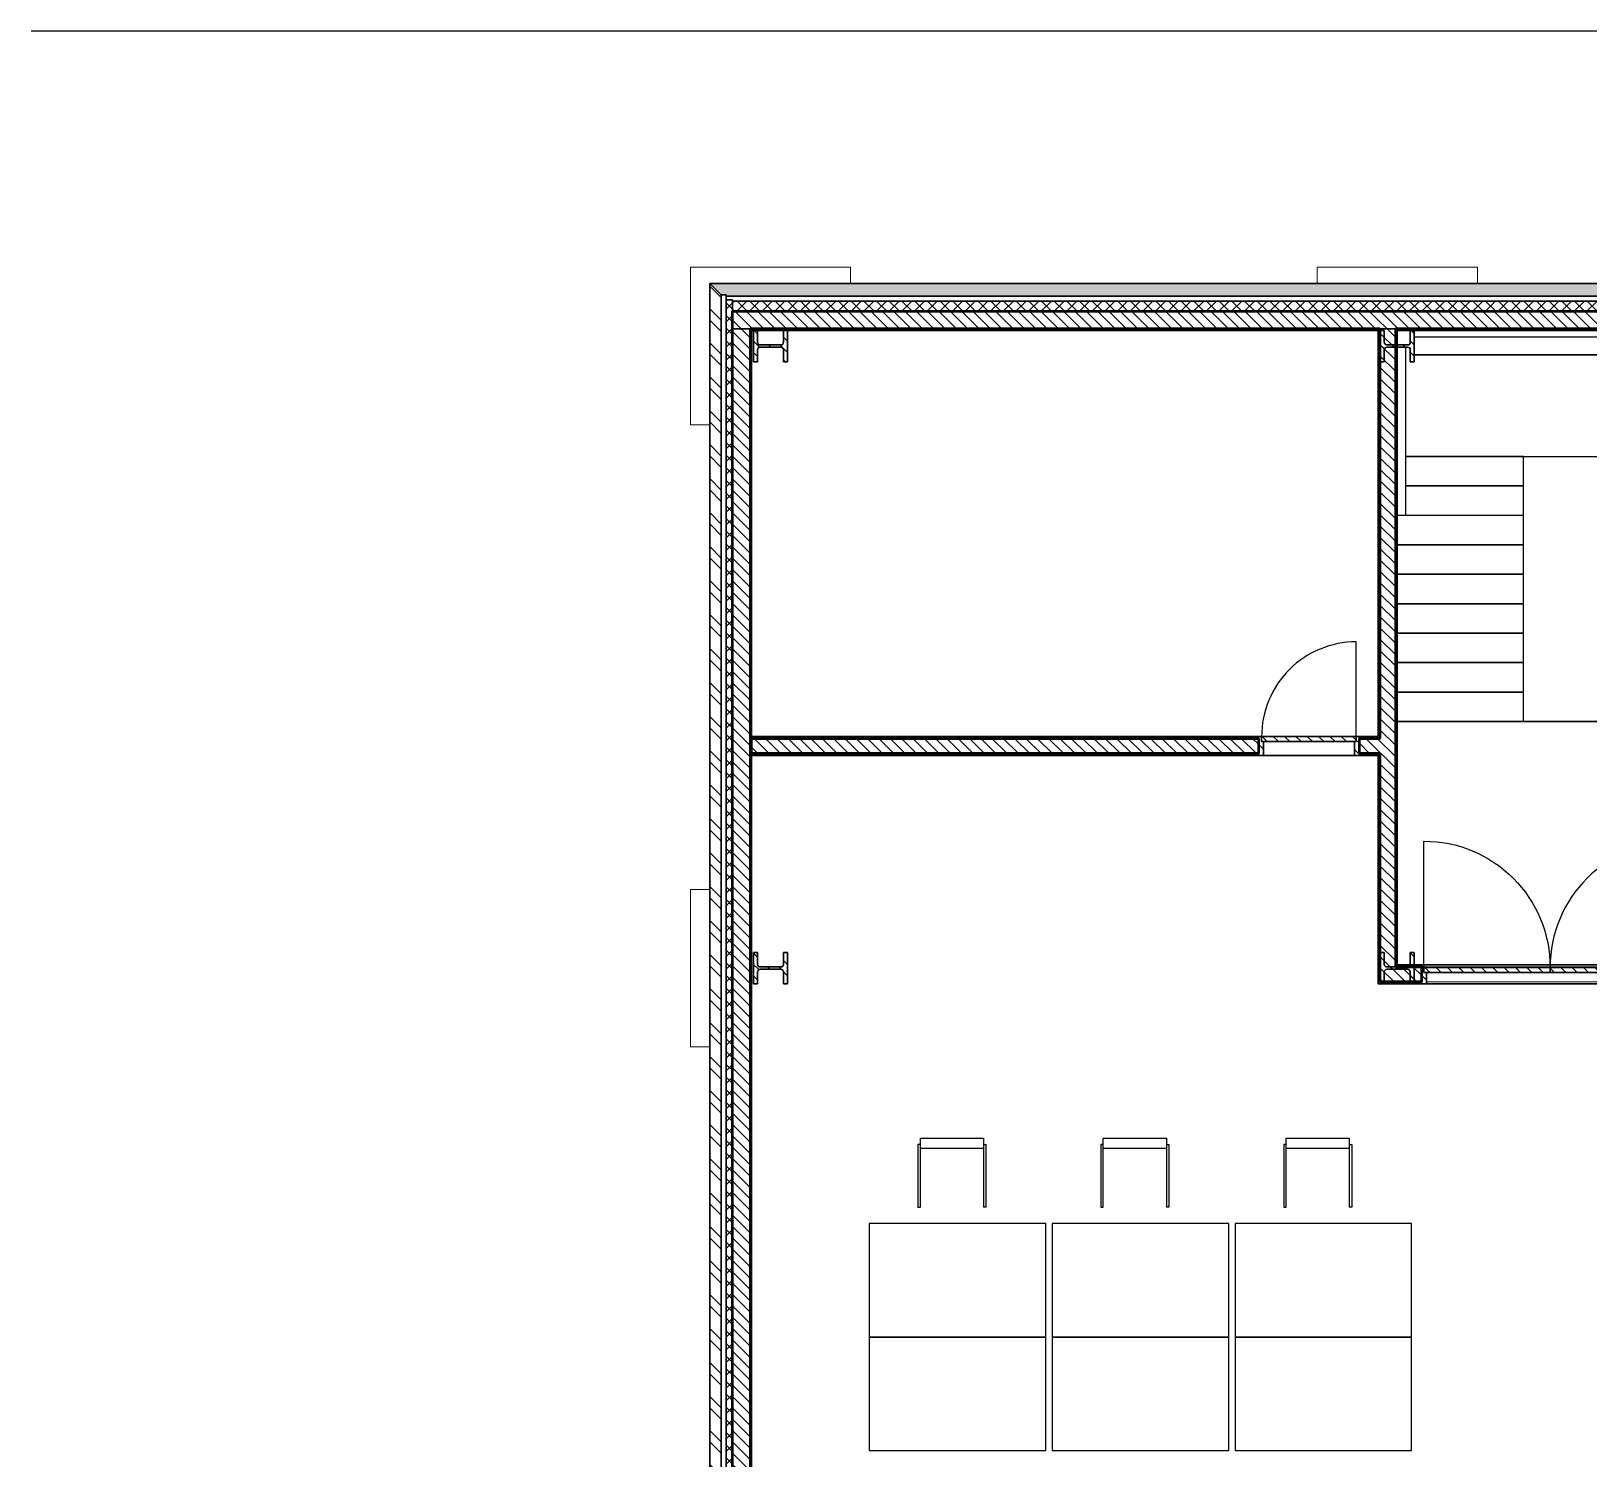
# Model space of a CAD drawing. Header units: millimetres. Extents: x -100 to 251604, y 0 to 25979.
# Drawn here: x 140201 to 152549, y 12995 to 24310 of the extents above; entities that cross this region are included whole.
import ezdxf

# ---------------------------------------------------------------- set-up
doc = ezdxf.new("R2010")
doc.units = ezdxf.units.MM
doc.layers.get('0').update_dxf_attribs({"true_color": 0xdfdfdf})
for name, color, linetype in [('Background_0', 7, 'Continuous'), ('Background_Back bricks', 7, 'Continuous'), ('Background_BRX_2D_Symbols', 7, 'Continuous'), ('Background_DOOR_FRAME', 253, 'Continuous'), ('Background_DOOR_PANEL', 255, 'Continuous'), ('Background_Front bricks', 7, 'Continuous'), ('Boundary_0', 7, 'Continuous'), ('Boundary_Air', 7, 'Continuous'), ('Boundary_Back bricks', 7, 'Continuous'), ('Boundary_BRX_2D+_Swing', 7, 'Continuous'), ('Boundary_BRX_2D_Symbols', 7, 'Continuous'), ('Boundary_Cavity Wall_ Back', 7, 'Continuous'), ('Boundary_Cavity Wall_ Front', 7, 'Continuous'), ('Boundary_DOOR_FRAME', 253, 'Continuous'), ('Boundary_DOOR_PANEL', 255, 'Continuous'), ('Boundary_Front bricks', 7, 'Continuous'), ('Boundary_Gypsum Board', 54, 'Continuous'), ('Boundary_Insulation_ Polyurethane Foam', 42, 'Continuous'), ('Boundary_Interior Wall Plaster_ 140', 7, 'Continuous'), ('Boundary_Plaster_ Cement', 165, 'Continuous'), ('Fill_0', 7, 'Continuous'), ('Fill_Back bricks', 7, 'Continuous'), ('Fill_DOOR_FRAME', 253, 'Continuous'), ('Fill_DOOR_PANEL', 255, 'Continuous'), ('Fill_Front bricks', 7, 'Continuous'), ('Fill_Gypsum Board', 251, 'Continuous'), ('Fill_Insulation_ Polyurethane Foam', 42, 'Continuous'), ('Fill_Plaster_ Cement', 253, 'Continuous'), ('Fill_Supporting Wall_ Brick', 11, 'Continuous'), ('Viewport border', 7, 'Continuous')]:
    doc.layers.add(name, color=color, linetype=linetype)
for name, color, linetype, lineweight in [('Background_Air', 7, 'Continuous', 9), ('Background_Concrete_ Reinforced', 7, 'Continuous', 9), ('Background_Floor_ Ceramic Tiles', 7, 'Continuous', 9), ('Background_Gypsum Board', 7, 'Continuous', 9), ('Background_Insulation_ Polyurethane Foam', 7, 'Continuous', 9), ('Background_Plaster_ Cement', 7, 'Continuous', 9), ('Background_Supporting Wall_ Brick', 7, 'Continuous', 9), ('BIM_SECTIONS', 151, 'Continuous', 25), ('Boundary_Supporting Wall_ Brick', 14, 'Continuous', 50)]:
    doc.layers.add(name, color=color, linetype=linetype, lineweight=lineweight)
doc.layers.add('BIM_ROOM_LINES', color=7, linetype='Continuous', plot=False)
pattern_1 = [(45, (-5377.5, -9300), (-44.90128, 44.90128), [])]
pattern_2 = [(45, (-5377.5, -9300), (-134.7038, 134.7038), []), (45, (-5332.6, -9300), (-134.7038, 134.7038), []), (45, (-5287.7, -9300), (-134.7038, 134.7038), []), (45, (-5242.8, -9300), (-134.7038, 134.7038), [])]

# ---------------------------------------------------------------- blocks, each defined once
blk = doc.blocks.new('*U11141')
at = {"extrusion": (0, 1, 0)}
blk.add_lwpolyline([(-20, -20), (-20, 980, 0.414214), (-1020, -20)], format="xyb", dxfattribs=at)
at = {"extrusion": (0, -1, 6.12323e-17)}
blk.add_lwpolyline([(2020, -20), (2020, 980, 0.414214), (1020, -20)], format="xyb", dxfattribs=at)
blk = doc.blocks.new('*U11172')
at = {"extrusion": (0, 1, 0)}
blk.add_lwpolyline([(-25, 0), (-25, 750, 0.414214), (-775, 0)], format="xyb", dxfattribs=at)
blk = doc.blocks.new('*U11208')
for points in [[(-273, 246), (-273, 266), (224, 266), (224, 246)], [(-273, -254), (-323, -254), (-323, 246), (-273, 246)], [(-273, 246), (-243, 246)], [(-243, 246), (224, 246)], [(-243, -254), (-243, 246)], [(-243, -254), (-273, -254)], [(-273, -254), (-273, -274), (224, -274), (224, -254)], [(224, -254), (-243, -254)]]:
    blk.add_lwpolyline(points)
blk = doc.blocks.new('*U11292')
for p, q in [((8042, 1850), (6642, 1850)), ((6642, 1850), (6642, 950)), ((8042, 950), (8042, 1850)), ((6642, 950), (8042, 950))]:
    blk.add_line(p, q)
blk = doc.blocks.new('*U11293')
for p, q in [((8042, 950), (6642, 950)), ((6642, 950), (6642, 50)), ((8042, 50), (8042, 950)), ((6642, 50), (8042, 50))]:
    blk.add_line(p, q)
blk = doc.blocks.new('*U11294')
for p, q in [((9492, 1850), (8092, 1850)), ((8092, 1850), (8092, 950)), ((9492, 950), (9492, 1850)), ((8092, 950), (9492, 950))]:
    blk.add_line(p, q)
blk = doc.blocks.new('*U11295')
for p, q in [((9492, 950), (8092, 950)), ((8092, 950), (8092, 50)), ((9492, 50), (9492, 950)), ((8092, 50), (9492, 50))]:
    blk.add_line(p, q)
blk = doc.blocks.new('*U11296')
for p, q in [((10942, 1850), (9542, 1850)), ((9542, 1850), (9542, 950)), ((10942, 950), (10942, 1850)), ((9542, 950), (10942, 950))]:
    blk.add_line(p, q)
blk = doc.blocks.new('*U11297')
for p, q in [((10942, 950), (9542, 950)), ((9542, 950), (9542, 50)), ((10942, 50), (10942, 950)), ((9542, 50), (10942, 50))]:
    blk.add_line(p, q)
blk = doc.blocks.new('Main_Floor 2__section__..%5CMainBuilding.dwg', base_point=(-3895, -13010))
at = {"layer": 'Fill_0', "extrusion": (0, 0, -1)}
h = blk.add_hatch(dxfattribs=at)
h.set_pattern_fill('ANSI31', color=256, scale=20, style=0)
h.set_pattern_definition(pattern_1)
edge = h.paths.add_edge_path()
edge.add_line((-5725, 8928), (-5725, 8680))
edge.add_line((-5725, 8680), (-5757, 8680))
edge.add_line((-5757, 8680), (-5757, 8774))
edge.add_spline(control_points=[(-5757, 8774), (-5757, 8795), (-5778, 8795)], knot_values=[-0.785398, -0.785398, -0.785398, 0.785398, 0.785398, 0.785398], weights=[1, 0.707107, 1], degree=2, periodic=0)
edge.add_line((-5778, 8795), (-5942, 8795))
edge.add_spline(control_points=[(-5942, 8795), (-5963, 8795), (-5963, 8774)], knot_values=[-0.785398, -0.785398, -0.785398, 0.785398, 0.785398, 0.785398], weights=[1, 0.707107, 1], degree=2, periodic=0)
edge.add_line((-5963, 8774), (-5963, 8680))
edge.add_line((-5963, 8680), (-5995, 8680))
edge.add_line((-5995, 8680), (-5995, 8928))
edge.add_line((-5995, 8928), (-5963, 8928))
edge.add_line((-5963, 8928), (-5963, 8834))
edge.add_spline(control_points=[(-5963, 8834), (-5963, 8813), (-5942, 8813)], knot_values=[-0.785398, -0.785398, -0.785398, 0.785398, 0.785398, 0.785398], weights=[1, 0.707107, 1], degree=2, periodic=0)
edge.add_line((-5942, 8813), (-5778, 8813))
edge.add_spline(control_points=[(-5778, 8813), (-5757, 8813), (-5757, 8834)], knot_values=[-0.785398, -0.785398, -0.785398, 0.785398, 0.785398, 0.785398], weights=[1, 0.707107, 1], degree=2, periodic=0)
edge.add_line((-5757, 8834), (-5757, 8928))
edge.add_line((-5757, 8928), (-5725, 8928))
h = blk.add_hatch(dxfattribs=at)
h.set_pattern_fill('ANSI31', color=256, scale=20, style=0)
h.set_pattern_definition(pattern_1)
edge = h.paths.add_edge_path()
edge.add_line((-10725, 8928), (-10693, 8928))
edge.add_line((-10693, 8928), (-10693, 8680))
edge.add_line((-10693, 8680), (-10725, 8680))
edge.add_line((-10725, 8680), (-10725, 8774))
edge.add_spline(control_points=[(-10725, 8774), (-10725, 8795), (-10746, 8795)], knot_values=[-0.785398, -0.785398, -0.785398, 0.785398, 0.785398, 0.785398], weights=[1, 0.707107, 1], degree=2, periodic=0)
edge.add_line((-10746, 8795), (-10910, 8795))
edge.add_spline(control_points=[(-10910, 8795), (-10931, 8795), (-10931, 8774)], knot_values=[-0.785398, -0.785398, -0.785398, 0.785398, 0.785398, 0.785398], weights=[1, 0.707107, 1], degree=2, periodic=0)
edge.add_line((-10931, 8774), (-10931, 8680))
edge.add_line((-10931, 8680), (-10963, 8680))
edge.add_line((-10963, 8680), (-10963, 8928))
edge.add_line((-10963, 8928), (-10931, 8928))
edge.add_line((-10931, 8928), (-10931, 8834))
edge.add_spline(control_points=[(-10931, 8834), (-10931, 8813), (-10910, 8813)], knot_values=[-0.785398, -0.785398, -0.785398, 0.785398, 0.785398, 0.785398], weights=[1, 0.707107, 1], degree=2, periodic=0)
edge.add_line((-10910, 8813), (-10746, 8813))
edge.add_spline(control_points=[(-10746, 8813), (-10725, 8813), (-10725, 8834)], knot_values=[-0.785398, -0.785398, -0.785398, 0.785398, 0.785398, 0.785398], weights=[1, 0.707107, 1], degree=2, periodic=0)
edge.add_line((-10725, 8834), (-10725, 8928))
h = blk.add_hatch(dxfattribs=at)
h.set_pattern_fill('ANSI31', color=256, scale=20, style=0)
h.set_pattern_definition(pattern_1)
edge = h.paths.add_edge_path()
edge.add_line((-5995, 3750), (-5995, 3998))
edge.add_line((-5995, 3998), (-5963, 3998))
edge.add_line((-5963, 3998), (-5963, 3904))
edge.add_spline(control_points=[(-5963, 3904), (-5963, 3883), (-5942, 3883)], knot_values=[-0.785398, -0.785398, -0.785398, 0.785398, 0.785398, 0.785398], weights=[1, 0.707107, 1], degree=2, periodic=0)
edge.add_line((-5942, 3883), (-5778, 3883))
edge.add_spline(control_points=[(-5778, 3883), (-5757, 3883), (-5757, 3904)], knot_values=[-0.785398, -0.785398, -0.785398, 0.785398, 0.785398, 0.785398], weights=[1, 0.707107, 1], degree=2, periodic=0)
edge.add_line((-5757, 3904), (-5757, 3998))
edge.add_line((-5757, 3998), (-5725, 3998))
edge.add_line((-5725, 3998), (-5725, 3750))
edge.add_line((-5725, 3750), (-5757, 3750))
edge.add_line((-5757, 3750), (-5757, 3844))
edge.add_spline(control_points=[(-5757, 3844), (-5757, 3865), (-5778, 3865)], knot_values=[-0.785398, -0.785398, -0.785398, 0.785398, 0.785398, 0.785398], weights=[1, 0.707107, 1], degree=2, periodic=0)
edge.add_line((-5778, 3865), (-5942, 3865))
edge.add_spline(control_points=[(-5942, 3865), (-5963, 3865), (-5963, 3844)], knot_values=[-0.785398, -0.785398, -0.785398, 0.785398, 0.785398, 0.785398], weights=[1, 0.707107, 1], degree=2, periodic=0)
edge.add_line((-5963, 3844), (-5963, 3750))
edge.add_line((-5963, 3750), (-5995, 3750))
h = blk.add_hatch(dxfattribs=at)
h.set_pattern_fill('ANSI31', color=256, scale=20, style=0)
h.set_pattern_definition(pattern_1)
edge = h.paths.add_edge_path()
edge.add_line((-10931, 3750), (-10963, 3750))
edge.add_line((-10963, 3750), (-10963, 3998))
edge.add_line((-10963, 3998), (-10931, 3998))
edge.add_line((-10931, 3998), (-10931, 3904))
edge.add_spline(control_points=[(-10931, 3904), (-10931, 3883), (-10910, 3883)], knot_values=[-0.785398, -0.785398, -0.785398, 0.785398, 0.785398, 0.785398], weights=[1, 0.707107, 1], degree=2, periodic=0)
edge.add_line((-10910, 3883), (-10746, 3883))
edge.add_spline(control_points=[(-10746, 3883), (-10725, 3883), (-10725, 3904)], knot_values=[-0.785398, -0.785398, -0.785398, 0.785398, 0.785398, 0.785398], weights=[1, 0.707107, 1], degree=2, periodic=0)
edge.add_line((-10725, 3904), (-10725, 3998))
edge.add_line((-10725, 3998), (-10693, 3998))
edge.add_line((-10693, 3998), (-10693, 3750))
edge.add_line((-10693, 3750), (-10725, 3750))
edge.add_line((-10725, 3750), (-10725, 3844))
edge.add_spline(control_points=[(-10725, 3844), (-10725, 3865), (-10746, 3865)], knot_values=[-0.785398, -0.785398, -0.785398, 0.785398, 0.785398, 0.785398], weights=[1, 0.707107, 1], degree=2, periodic=0)
edge.add_line((-10746, 3865), (-10910, 3865))
edge.add_spline(control_points=[(-10910, 3865), (-10931, 3865), (-10931, 3844)], knot_values=[-0.785398, -0.785398, -0.785398, 0.785398, 0.785398, 0.785398], weights=[1, 0.707107, 1], degree=2, periodic=0)
edge.add_line((-10931, 3844), (-10931, 3750))
at = {"layer": 'Fill_Back bricks', "extrusion": (-2.22987e-32, -1.97028e-29, -1)}
h = blk.add_hatch(dxfattribs=at)
h.set_pattern_fill('ANSI36', color=256, scale=20, style=0)
h.set_pattern_definition([(45, (-5377.5, -9300), (33.67596, 123.47852), [158.75, -31.75, 0, -31.75])])
h.paths.add_polyline_path([(-5378, 9300), (-5468, 9210), (-5508, 9210), (-5508, 9200), (-41138, 9200), (-41138, 9210), (-41228, 9300)])
at = {"layer": 'Fill_DOOR_FRAME', "extrusion": (-6.68233e-29, -6.33109e-30, -1)}
h = blk.add_hatch(dxfattribs=at)
h.set_pattern_fill('ANSI31', color=256, scale=20, style=0)
h.set_pattern_definition(pattern_1)
h.paths.add_polyline_path([(-9753, 5710), (-9728, 5710), (-9728, 5560), (-9768, 5560), (-9768, 5670), (-9753, 5670)])
at = {"layer": 'Fill_DOOR_FRAME', "extrusion": (1.17488e-28, 1.50645e-29, -1)}
h = blk.add_hatch(dxfattribs=at)
h.set_pattern_fill('ANSI31', color=256, scale=20, style=0)
h.set_pattern_definition(pattern_1)
h.paths.add_polyline_path([(-10503, 5670), (-10488, 5670), (-10488, 5560), (-10528, 5560), (-10528, 5710), (-10503, 5710)])
at = {"layer": 'Fill_DOOR_FRAME', "extrusion": (-3.93485e-27, -3.08584e-28, -1)}
h = blk.add_hatch(dxfattribs=at)
h.set_pattern_fill('ANSI31', color=256, scale=20, style=0)
h.set_pattern_definition(pattern_1)
h.paths.add_polyline_path([(-11040, 3900), (-11020, 3900), (-11020, 3750), (-11060, 3750), (-11060, 3840), (-11040, 3840)])
at = {"layer": 'Fill_DOOR_PANEL', "extrusion": (1.96541e-44, 6.02831e-29, -1)}
h = blk.add_hatch(dxfattribs=at)
h.set_pattern_fill('ANSI31', color=256, scale=20, style=0)
h.set_pattern_definition(pattern_1)
h.paths.add_polyline_path([(-9753, 5670), (-10503, 5670), (-10503, 5710), (-9753, 5710)])
at = {"layer": 'Fill_DOOR_PANEL', "extrusion": (0, 0, -1)}
h = blk.add_hatch(dxfattribs=at)
h.set_pattern_fill('ANSI31', color=256, scale=20, style=0)
h.set_pattern_definition(pattern_1)
h.paths.add_polyline_path([(-12040, 3880), (-11040, 3880), (-11040, 3840), (-12040, 3840)])
at = {"layer": 'Fill_DOOR_PANEL', "extrusion": (-1.63584e-30, 5.55145e-46, -1)}
h = blk.add_hatch(dxfattribs=at)
h.set_pattern_fill('ANSI31', color=256, scale=20, style=0)
h.set_pattern_definition(pattern_1)
h.paths.add_polyline_path([(-13040, 3880), (-12040, 3880), (-12040, 3840), (-13040, 3840)])
at = {"layer": 'Fill_Front bricks', "extrusion": (5.25117e-31, 1.16637e-30, -1)}
h = blk.add_hatch(dxfattribs=at)
h.set_pattern_fill('ANSI32', color=256, scale=20, style=0)
h.set_pattern_definition([(45, (-5377.5, -9300), (-134.7038, 134.7038), []), (45, (-5287.7, -9300), (-134.7038, 134.7038), [])])
h.paths.add_polyline_path([(-11118, -9300), (-11118, -9210), (-5468, -9210), (-5468, 9210), (-5378, 9300), (-5378, -9300)])
at = {"layer": 'Fill_Gypsum Board', "extrusion": (1.44679e-27, -3.24604e-34, -1)}
h = blk.add_hatch(dxfattribs=at)
h.set_pattern_fill('ANSI34', color=256, scale=10, style=0)
h.set_pattern_definition(pattern_2)
h.paths.add_polyline_path([(-5710, 8940), (-5698, 8940), (-5698, -8980), (-5710, -8968)])
at = {"layer": 'Fill_Gypsum Board', "extrusion": (-3.97772e-32, -7.4994e-47, -1)}
h = blk.add_hatch(dxfattribs=at)
h.set_pattern_fill('ANSI34', color=256, scale=10, style=0)
h.set_pattern_definition(pattern_2)
h.paths.add_polyline_path([(-5710, 8940), (-5710, 8928), (-10693, 8928), (-10693, 8940)])
at = {"layer": 'Fill_Gypsum Board', "extrusion": (0, 0, -1)}
h = blk.add_hatch(dxfattribs=at)
h.set_pattern_fill('ANSI34', color=256, scale=10, style=0)
h.set_pattern_definition(pattern_2)
h.paths.add_polyline_path([(-13943, 8928), (-13943, 8940), (-10813, 8940), (-10813, 8928)])
at = {"layer": 'Fill_Insulation_ Polyurethane Foam', "extrusion": (4.51922e-31, -1.79733e-29, -1)}
h = blk.add_hatch(dxfattribs=at)
h.set_pattern_fill('INSULATION', color=256, scale=20, style=0)
h.set_pattern_definition([(45, (-5377.5, -9300), (-50.28943, 50.28943), []), (135, (-5377.5, -9300), (-50.28943, -50.28943), [])])
h.paths.add_polyline_path([(-11118, -9170), (-11118, -9120), (-5558, -9120), (-5558, 9080), (-41048, 9080), (-41048, -120), (-40828, -120), (-40828, -170), (-41098, -170), (-41098, 9160), (-5558, 9160), (-5558, 9170), (-5508, 9170), (-5508, -9170)])
at = {"layer": 'Fill_Plaster_ Cement', "extrusion": (-2.35164e-46, 3.24823e-32, -1)}
h = blk.add_hatch(dxfattribs=at)
h.set_pattern_fill('ANSI34', color=256, scale=10, style=0)
h.set_pattern_definition(pattern_2)
h.paths.add_polyline_path([(-10693, 5695), (-10693, 8928), (-10678, 8928), (-10678, 5710), (-10528, 5710), (-10528, 5695)])
at = {"layer": 'Fill_Plaster_ Cement', "extrusion": (0, 0, -1)}
h = blk.add_hatch(dxfattribs=at)
h.set_pattern_fill('ANSI34', color=256, scale=10, style=0)
h.set_pattern_definition(pattern_2)
h.paths.add_polyline_path([(-10828, 8928), (-10813, 8928), (-10813, 3885), (-11020, 3885), (-11020, 3900), (-10828, 3900)])
h = blk.add_hatch(dxfattribs=at)
h.set_pattern_fill('ANSI34', color=256, scale=10, style=0)
h.set_pattern_definition(pattern_2)
h.paths.add_polyline_path([(-5710, 5710), (-5710, 5695), (-9728, 5695), (-9728, 5710)])
h = blk.add_hatch(dxfattribs=at)
h.set_pattern_fill('ANSI34', color=256, scale=10, style=0)
h.set_pattern_definition(pattern_2)
h.paths.add_polyline_path([(-9728, 5560), (-9728, 5575), (-5710, 5575), (-5710, 5560)])
at = {"layer": 'Fill_Plaster_ Cement', "extrusion": (1.02805e-28, 1.55337e-31, -1)}
h = blk.add_hatch(dxfattribs=at)
h.set_pattern_fill('ANSI34', color=256, scale=10, style=0)
h.set_pattern_definition(pattern_2)
h.paths.add_polyline_path([(-10528, 5575), (-10528, 5560), (-10678, 5560), (-10678, 3750), (-11020, 3750), (-11020, 3765), (-10693, 3765), (-10693, 5575)])
at = {"layer": 'Fill_Supporting Wall_ Brick', "extrusion": (0, 0, -1)}
h = blk.add_hatch(dxfattribs=at)
h.set_pattern_fill('ANSI31', color=256, scale=20, style=0)
h.set_pattern_definition(pattern_1)
h.paths.add_polyline_path([(-19787, 5365), (-19787, 5485), (-17813, 5485), (-17813, 8940), (-20752, 8940), (-20752, 5485), (-20587, 5485), (-20587, 5365), (-20752, 5365), (-20752, 3885), (-13060, 3885), (-13060, 3765), (-20872, 3765), (-20872, 8940), (-25661, 8940), (-25661, 6328), (-25781, 6328), (-25781, 8940), (-40908, 8940), (-40908, 20), (-40828, 20), (-40828, -120), (-41048, -120), (-41048, 9080), (-5558, 9080), (-5558, -9120), (-11118, -9120), (-11118, -8980), (-5698, -8980), (-5698, 8940), (-10693, 8940), (-10693, 5695), (-10528, 5695), (-10528, 5575), (-10693, 5575), (-10693, 3765), (-11020, 3765), (-11020, 3885), (-10813, 3885), (-10813, 8940), (-13943, 8940), (-13943, 5365), (-16728, 5365), (-16728, 5485), (-14063, 5485), (-14063, 8940), (-17693, 8940), (-17693, 5485), (-17528, 5485), (-17528, 5365)])
h = blk.add_hatch(dxfattribs=at)
h.set_pattern_fill('ANSI31', color=256, scale=20, style=0)
h.set_pattern_definition(pattern_1)
h.paths.add_polyline_path([(-9728, 5575), (-9728, 5695), (-5710, 5695), (-5710, 5575)])
at = {"layer": 'Background_0'}
for p, q in [((5725, 8928), (5725, 8680)), ((5757, 8928), (5725, 8928)), ((5757, 8834), (5757, 8928)), ((5963, 8928), (5963, 8834)), ((5995, 8928), (5963, 8928)), ((5995, 8680), (5995, 8928)), ((10693, 8928), (10693, 8680)), ((10725, 8928), (10693, 8928)), ((10725, 8834), (10725, 8928)), ((10931, 8928), (10828, 8928)), ((10931, 8928), (10931, 8834)), ((10963, 8928), (10931, 8928)), ((10931, 8928), (10931, 8834)), ((13928, 8928), (10963, 8928)), ((10963, 8680), (10963, 8928)), ((5757, 8680), (5757, 8774)), ((5942, 8813), (5778, 8813)), ((5778, 8795), (5942, 8795)), ((5963, 8774), (5963, 8680)), ((10725, 8680), (10725, 8774)), ((10910, 8813), (10746, 8813)), ((10746, 8795), (10910, 8795)), ((10828, 8795), (10910, 8795)), ((10828, 8795), (10897, 8795)), ((10897, 7461), (10897, 8795)), ((10931, 8774), (10931, 8680)), ((10931, 8774), (10931, 8680)), ((13928, 8874), (10963, 8874)), ((5725, 8680), (5757, 8680)), ((5963, 8680), (5995, 8680)), ((10693, 8680), (10725, 8680)), ((10931, 8680), (10963, 8680)), ((10931, 8680), (10963, 8680)), ((10963, 8735), (13928, 8735)), ((13928, 8735), (10963, 8735)), ((10897, 7928), (12928, 7928)), ((11828, 7928), (10897, 7928)), ((11828, 7695), (11828, 7928)), ((11828, 7928), (12928, 7928)), ((11828, 7695), (10897, 7695)), ((10897, 7695), (11828, 7695)), ((11828, 7461), (11828, 7695)), ((11828, 7461), (10828, 7461)), ((11828, 7228), (11828, 7461)), ((10828, 7228), (11828, 7228)), ((11828, 7228), (10828, 7228)), ((11828, 6995), (11828, 7228)), ((11828, 6995), (10828, 6995)), ((10828, 6995), (11828, 6995)), ((11828, 6761), (11828, 6995)), ((10828, 6761), (11828, 6761)), ((11828, 6761), (10828, 6761)), ((11828, 6528), (11828, 6761)), ((10828, 6528), (11828, 6528)), ((11828, 6528), (10828, 6528)), ((11828, 6295), (11828, 6528)), ((11828, 6295), (10828, 6295)), ((10828, 6295), (11828, 6295)), ((11828, 6061), (11828, 6295)), ((11828, 6061), (10828, 6061)), ((10828, 6061), (11828, 6061)), ((11828, 5828), (11828, 6061)), ((10828, 5828), (11828, 5828)), ((5757, 3998), (5725, 3998)), ((5725, 3998), (5725, 3750)), ((5757, 3904), (5757, 3998)), ((5995, 3998), (5963, 3998)), ((5963, 3998), (5963, 3904)), ((5995, 3750), (5995, 3998)), ((10693, 3998), (10693, 3750)), ((10725, 3998), (10693, 3998)), ((10725, 3904), (10725, 3998)), ((10963, 3998), (10931, 3998)), ((10931, 3998), (10931, 3904)), ((10963, 3750), (10963, 3998)), ((5757, 3750), (5757, 3844)), ((5942, 3883), (5778, 3883)), ((5778, 3865), (5942, 3865)), ((5963, 3844), (5963, 3750)), ((10725, 3750), (10725, 3844)), ((10910, 3883), (10746, 3883)), ((10746, 3865), (10910, 3865)), ((10931, 3844), (10931, 3750)), ((5725, 3750), (5757, 3750)), ((5963, 3750), (5995, 3750)), ((10693, 3750), (10725, 3750)), ((10931, 3750), (10963, 3750))]:
    blk.add_line(p, q, dxfattribs=at)
at = {"layer": 'Background_0', "extrusion": (0, 0, -1)}
for centre, start, end in [((-5778, 8834), 270, 0), ((-5778, 8774), 0, 90), ((-5942, 8834), 180, 270), ((-5942, 8774), 90, 180), ((-10746, 8834), 270, 0), ((-10746, 8774), 0, 90), ((-10910, 8834), 225, 270), ((-10910, 8774), 90, 180), ((-10910, 8774), 90, 180), ((-10910, 8834), 180, 224.996), ((-10910, 8834), 180, 225.4742), ((-5778, 3904), 270, 0), ((-5778, 3844), 0, 90), ((-5942, 3904), 180, 270), ((-5942, 3844), 90, 180), ((-10746, 3904), 270, 0), ((-10746, 3844), 0, 90), ((-10910, 3904), 180, 270), ((-10910, 3844), 90, 180)]:
    blk.add_arc(centre, 21, start, end, dxfattribs=at)
at = {"layer": 'Background_Air'}
for p, q in [((5508, 9210), (5468, 9210)), ((5468, 9210), (5468, -9210)), ((5508, 9170), (5508, 9210)), ((5508, 9200), (5508, 9170)), ((41138, 9200), (5508, 9200)), ((5508, 9170), (5558, 9170)), ((5508, -9170), (5508, 9170)), ((5558, 9170), (5558, 9160)), ((5558, 9160), (41098, 9160))]:
    blk.add_line(p, q, dxfattribs=at)
at = {"layer": 'Background_Back bricks'}
for p, q in [((5378, 9300), (5378, 9300)), ((5378, 9300), (5468, 9210)), ((5378, 9300), (5378, 9300)), ((41228, 9300), (5378, 9300)), ((5468, 9210), (5508, 9210)), ((5508, 9210), (5508, 9200)), ((5508, 9200), (41138, 9200))]:
    blk.add_line(p, q, dxfattribs=at)
at = {"layer": 'Background_Concrete_ Reinforced'}
for p, q in [((6495, 9428), (5225, 9428)), ((5225, 9428), (5225, 8180)), ((6495, 9300), (6495, 9428)), ((10193, 9428), (10193, 9300)), ((11463, 9428), (10193, 9428)), ((11463, 9300), (11463, 9428)), ((5225, 8180), (5378, 8180)), ((5378, 4498), (5225, 4498)), ((5225, 4498), (5225, 3250)), ((5225, 3250), (5378, 3250))]:
    blk.add_line(p, q, dxfattribs=at)
at = {"layer": 'Background_DOOR_FRAME'}
for p, q in [((9753, 5710), (9728, 5710)), ((9728, 5710), (9728, 5560)), ((9753, 5670), (9753, 5710)), ((10528, 5710), (10503, 5710)), ((10503, 5710), (10503, 5670)), ((10528, 5560), (10528, 5710)), ((9728, 5560), (9768, 5560)), ((9768, 5670), (9753, 5670)), ((9768, 5560), (9768, 5670)), ((10503, 5670), (10488, 5670)), ((10488, 5670), (10488, 5560)), ((10488, 5560), (10528, 5560)), ((11040, 3900), (11020, 3900)), ((11020, 3900), (11020, 3750)), ((11040, 3840), (11040, 3900)), ((11060, 3840), (11040, 3840)), ((11060, 3750), (11060, 3840)), ((11020, 3750), (11060, 3750))]:
    blk.add_line(p, q, dxfattribs=at)
at = {"layer": 'Background_DOOR_PANEL'}
for p, q in [((10503, 5710), (9753, 5710)), ((9753, 5710), (9753, 5670)), ((10503, 5670), (10503, 5710)), ((9753, 5670), (10503, 5670)), ((12040, 3880), (11040, 3880)), ((11040, 3880), (11040, 3840)), ((11040, 3840), (12040, 3840)), ((13040, 3880), (12040, 3880)), ((12040, 3880), (12040, 3840)), ((12040, 3840), (12040, 3880)), ((12040, 3840), (13040, 3840))]:
    blk.add_line(p, q, dxfattribs=at)
at = {"layer": 'Background_Floor_ Ceramic Tiles'}
blk.add_line((13928, 5828), (10828, 5828), dxfattribs=at)
at = {"layer": 'Background_Front bricks'}
for p, q in [((5378, 9300), (5378, 9300)), ((5378, 9300), (5378, -9300)), ((5468, 9210), (5378, 9300)), ((5378, 9300), (5378, -9300)), ((5378, -9300), (5378, 9300)), ((5468, -9210), (5468, 9210))]:
    blk.add_line(p, q, dxfattribs=at)
at = {"layer": 'Background_Gypsum Board'}
for p, q in [((5698, 8940), (5698, -8980)), ((5710, 8940), (5698, 8940)), ((5710, 8940), (5710, 8928)), ((10693, 8940), (5710, 8940)), ((5710, -8968), (5710, 8940)), ((5710, 8928), (10693, 8928)), ((10693, 8928), (10693, 8940)), ((10813, 8940), (10813, 8928)), ((13943, 8940), (10813, 8940)), ((10813, 8928), (13943, 8928)), ((10931, 8928), (10828, 8928)), ((13928, 8928), (10963, 8928))]:
    blk.add_line(p, q, dxfattribs=at)
at = {"layer": 'Background_Insulation_ Polyurethane Foam'}
for p, q in [((5508, 9170), (5508, -9170)), ((5558, 9170), (5508, 9170)), ((5558, 9160), (5558, 9170)), ((41098, 9160), (5558, 9160)), ((5558, 8940), (5558, 9080)), ((5558, 9080), (40908, 9080)), ((5558, -9120), (5558, 8940))]:
    blk.add_line(p, q, dxfattribs=at)
at = {"layer": 'Background_Plaster_ Cement'}
for p, q in [((10693, 8928), (10678, 8928)), ((10678, 8928), (10678, 5710)), ((10693, 5695), (10693, 8928)), ((10828, 8928), (10813, 8928)), ((10813, 8928), (10813, 3885)), ((10828, 3900), (10828, 8928)), ((5710, 5710), (5710, 5695)), ((9728, 5710), (5710, 5710)), ((5710, 5695), (9728, 5695)), ((9728, 5695), (9728, 5710)), ((10678, 5710), (10528, 5710)), ((10528, 5710), (10528, 5695)), ((10528, 5695), (10678, 5695)), ((10678, 5695), (10693, 5695)), ((9728, 5575), (5710, 5575)), ((5710, 5575), (5710, 5560)), ((5710, 5560), (9728, 5560)), ((9728, 5560), (9728, 5575)), ((10678, 5575), (10528, 5575)), ((10528, 5575), (10528, 5560)), ((10528, 5560), (10678, 5560)), ((10693, 5575), (10678, 5575)), ((10678, 5560), (10678, 3750)), ((10693, 3765), (10693, 5575)), ((10813, 3885), (11020, 3885)), ((11020, 3900), (10828, 3900)), ((11020, 3885), (11020, 3900)), ((10678, 3750), (11020, 3750)), ((11020, 3765), (10693, 3765)), ((11020, 3750), (11020, 3765))]:
    blk.add_line(p, q, dxfattribs=at)
at = {"layer": 'Background_Supporting Wall_ Brick'}
for p, q in [((40908, 9080), (5558, 9080)), ((5558, 9080), (5558, 8940)), ((5558, 8940), (5558, -9120)), ((5698, -8980), (5698, 8940)), ((5698, 8940), (5710, 8940)), ((5710, 8940), (10693, 8940)), ((10693, 8940), (10693, 8928)), ((10693, 8928), (10693, 5695)), ((10813, 8940), (13943, 8940)), ((10813, 8928), (10813, 8940)), ((10813, 3885), (10813, 8928)), ((9728, 5695), (5710, 5695)), ((5710, 5695), (5710, 5575)), ((9728, 5575), (9728, 5695)), ((10678, 5695), (10528, 5695)), ((10528, 5695), (10528, 5575)), ((10693, 5695), (10678, 5695)), ((5710, 5575), (9728, 5575)), ((10528, 5575), (10678, 5575)), ((10678, 5575), (10693, 5575)), ((10693, 5575), (10693, 3765)), ((11020, 3885), (10813, 3885)), ((11020, 3765), (11020, 3885)), ((11040, 3885), (13040, 3885)), ((10693, 3765), (11020, 3765)), ((13020, 3765), (11060, 3765))]:
    blk.add_line(p, q, dxfattribs=at)
at = {"layer": 'BIM_ROOM_LINES'}
for p, q in [((5710, 5710), (5710, 8928)), ((5725, 8928), (5710, 8928)), ((5710, 8928), (10678, 8928)), ((5963, 8928), (5757, 8928)), ((10678, 8928), (5995, 8928)), ((10678, 5710), (10678, 8928)), ((10678, 8928), (10678, 5710)), ((10828, 8928), (13928, 8928)), ((10828, 5828), (10828, 8928)), ((13928, 5828), (10828, 5828)), ((10828, 3900), (10828, 5828)), ((10828, 5828), (13928, 5828)), ((13928, 5828), (10828, 5828)), ((10678, 5710), (5710, 5710)), ((5710, 5560), (10678, 5560)), ((5710, -8968), (5710, 5560)), ((10678, 5560), (5710, 5560)), ((10678, 5560), (10678, 3750)), ((10678, 3750), (10678, 5560)), ((20737, 3900), (10828, 3900)), ((11040, 3900), (13040, 3900)), ((10678, 3750), (20887, 3750)), ((20887, 3750), (10678, 3750))]:
    blk.add_line(p, q, dxfattribs=at)
at = {"layer": 'BIM_SECTIONS'}
blk.add_lwpolyline([(46605, 11300), (0, 11300)], dxfattribs=at)
at = {"layer": 'Boundary_0'}
for p, q in [((5725, 8928), (5757, 8928)), ((5725, 8680), (5725, 8928)), ((5757, 8928), (5757, 8834)), ((5963, 8834), (5963, 8928)), ((5963, 8928), (5995, 8928)), ((5995, 8928), (5995, 8680)), ((10693, 8680), (10693, 8928)), ((10693, 8928), (10725, 8928)), ((10725, 8928), (10725, 8834)), ((10931, 8834), (10931, 8928)), ((10931, 8928), (10963, 8928)), ((10963, 8928), (10963, 8680)), ((5757, 8774), (5757, 8680)), ((5778, 8813), (5942, 8813)), ((5942, 8795), (5778, 8795)), ((5963, 8680), (5963, 8774)), ((10725, 8774), (10725, 8680)), ((10746, 8813), (10910, 8813)), ((10910, 8795), (10746, 8795)), ((10931, 8680), (10931, 8774)), ((5757, 8680), (5725, 8680)), ((5995, 8680), (5963, 8680)), ((10725, 8680), (10693, 8680)), ((10963, 8680), (10931, 8680)), ((5725, 3750), (5725, 3998)), ((5725, 3998), (5757, 3998)), ((5757, 3998), (5757, 3904)), ((5963, 3904), (5963, 3998)), ((5963, 3998), (5995, 3998)), ((5995, 3998), (5995, 3750)), ((10693, 3750), (10693, 3998)), ((10693, 3998), (10725, 3998)), ((10725, 3998), (10725, 3904)), ((10931, 3904), (10931, 3998)), ((10931, 3998), (10963, 3998)), ((10963, 3998), (10963, 3750)), ((5757, 3844), (5757, 3750)), ((5778, 3883), (5942, 3883)), ((5942, 3865), (5778, 3865)), ((5963, 3750), (5963, 3844)), ((10725, 3844), (10725, 3750)), ((10746, 3883), (10910, 3883)), ((10910, 3865), (10746, 3865)), ((10931, 3750), (10931, 3844)), ((5757, 3750), (5725, 3750)), ((5995, 3750), (5963, 3750)), ((10725, 3750), (10693, 3750)), ((10963, 3750), (10931, 3750))]:
    blk.add_line(p, q, dxfattribs=at)
for centre, start, end in [((5778, 8834), 180, 270), ((5778, 8774), 90, 180), ((5942, 8834), 270, 0), ((5942, 8774), 0, 90), ((10746, 8834), 180, 270), ((10746, 8774), 90, 180), ((10910, 8834), 270, 0), ((10910, 8774), 0, 90), ((5778, 3904), 180, 270), ((5778, 3844), 90, 180), ((5942, 3904), 270, 0), ((5942, 3844), 0, 90), ((10746, 3904), 180, 270), ((10746, 3844), 90, 180), ((10910, 3904), 270, 0), ((10910, 3844), 0, 90)]:
    blk.add_arc(centre, 21, start, end, dxfattribs=at)
at = {"layer": 'Boundary_Air'}
for p, q in [((5468, -9210), (5468, 9210)), ((5468, 9210), (5508, 9210)), ((5508, 9210), (5508, 9170)), ((5508, 9170), (5508, 9200)), ((5508, 9200), (41138, 9200)), ((5508, 9170), (5508, -9170)), ((5558, 9170), (5508, 9170)), ((5558, 9160), (5558, 9170)), ((41098, 9160), (5558, 9160))]:
    blk.add_line(p, q, dxfattribs=at)
at = {"layer": 'Boundary_Back bricks'}
for p, q in [((5378, 9300), (41228, 9300)), ((5468, 9210), (5378, 9300)), ((5508, 9210), (5468, 9210)), ((5508, 9200), (5508, 9210)), ((41138, 9200), (5508, 9200))]:
    blk.add_line(p, q, dxfattribs=at)
at = {"layer": 'Boundary_Cavity Wall_ Back'}
for p, q in [((5468, 9210), (5378, 9300)), ((5378, 9300), (41228, 9300)), ((5508, 9210), (5468, 9210)), ((5508, 9170), (5508, 9210)), ((5558, 9170), (5508, 9170)), ((5558, 8940), (5558, 9170)), ((5710, 8940), (5558, 8940)), ((5710, 8928), (5710, 8940)), ((10693, 8928), (5710, 8928)), ((10813, 8940), (10693, 8940)), ((10693, 8940), (10693, 8928)), ((10813, 8928), (10813, 8940)), ((13943, 8928), (10813, 8928))]:
    blk.add_line(p, q, dxfattribs=at)
at = {"layer": 'Boundary_Cavity Wall_ Front'}
for p, q in [((5378, -9300), (5378, 9300)), ((5378, 9300), (5468, 9210)), ((5468, 9210), (5508, 9210)), ((5508, 9210), (5508, 9170)), ((5508, 9170), (5558, 9170)), ((5558, 9170), (5558, 8940)), ((5558, 8940), (5710, 8940)), ((5710, 8940), (5710, -8968))]:
    blk.add_line(p, q, dxfattribs=at)
at = {"layer": 'Boundary_DOOR_FRAME'}
for p, q in [((9728, 5560), (9728, 5710)), ((9728, 5710), (9753, 5710)), ((9753, 5710), (9753, 5670)), ((10503, 5670), (10503, 5710)), ((10503, 5710), (10528, 5710)), ((10528, 5710), (10528, 5560)), ((9768, 5560), (9728, 5560)), ((9753, 5670), (9768, 5670)), ((9768, 5670), (9768, 5560)), ((10488, 5560), (10488, 5670)), ((10488, 5670), (10503, 5670)), ((10528, 5560), (10488, 5560)), ((11020, 3750), (11020, 3900)), ((11020, 3900), (11040, 3900)), ((11040, 3900), (11040, 3840)), ((11040, 3840), (11060, 3840)), ((11060, 3840), (11060, 3750)), ((11060, 3750), (11020, 3750))]:
    blk.add_line(p, q, dxfattribs=at)
at = {"layer": 'Boundary_DOOR_PANEL'}
for p, q in [((9753, 5670), (9753, 5710)), ((9753, 5710), (10503, 5710)), ((10503, 5710), (10503, 5670)), ((10503, 5670), (9753, 5670)), ((11040, 3840), (11040, 3880)), ((11040, 3880), (12040, 3880)), ((12040, 3840), (11040, 3840)), ((12040, 3840), (12040, 3880)), ((12040, 3880), (13040, 3880)), ((12040, 3880), (12040, 3840)), ((13040, 3840), (12040, 3840))]:
    blk.add_line(p, q, dxfattribs=at)
at = {"layer": 'Boundary_Front bricks'}
for p, q in [((5378, -9300), (5378, 9300)), ((5378, 9300), (5468, 9210)), ((5468, 9210), (5468, -9210))]:
    blk.add_line(p, q, dxfattribs=at)
at = {"layer": 'Boundary_Gypsum Board'}
for p, q in [((5698, -8980), (5698, 8940)), ((5698, 8940), (5710, 8940)), ((5710, 8940), (5710, -8968)), ((5710, 8940), (10693, 8940)), ((5710, 8928), (5710, 8940)), ((10693, 8928), (5710, 8928)), ((10693, 8940), (10693, 8928)), ((10813, 8928), (10813, 8940)), ((10813, 8940), (13943, 8940)), ((13943, 8928), (10813, 8928))]:
    blk.add_line(p, q, dxfattribs=at)
at = {"layer": 'Boundary_Insulation_ Polyurethane Foam'}
for p, q in [((5508, -9170), (5508, 9170)), ((5508, 9170), (5558, 9170)), ((5558, 9170), (5558, 9160)), ((5558, 9160), (41098, 9160)), ((41048, 9080), (5558, 9080)), ((5558, 9080), (5558, -9120))]:
    blk.add_line(p, q, dxfattribs=at)
at = {"layer": 'Boundary_Interior Wall Plaster_ 140'}
for p, q in [((10678, 5710), (10678, 8928)), ((10678, 8928), (10693, 8928)), ((10693, 8928), (10693, 8940)), ((10693, 8940), (10813, 8940)), ((10813, 8940), (10813, 8928)), ((10813, 8928), (10828, 8928)), ((10828, 8928), (10828, 3900)), ((5710, 5560), (5710, 5710)), ((5710, 5710), (9728, 5710)), ((9728, 5710), (9728, 5560)), ((10528, 5560), (10528, 5710)), ((10528, 5710), (10678, 5710)), ((9728, 5560), (5710, 5560)), ((10678, 5560), (10528, 5560)), ((10678, 3750), (10678, 5560)), ((10828, 3900), (11020, 3900)), ((11020, 3900), (11020, 3750)), ((11020, 3750), (10678, 3750))]:
    blk.add_line(p, q, dxfattribs=at)
at = {"layer": 'Boundary_Plaster_ Cement'}
for p, q in [((10678, 5710), (10678, 8928)), ((10678, 8928), (10693, 8928)), ((10693, 8928), (10693, 5695)), ((10813, 3885), (10813, 8928)), ((10813, 8928), (10828, 8928)), ((10828, 8928), (10828, 3900)), ((5710, 5710), (9728, 5710)), ((5710, 5695), (5710, 5710)), ((9728, 5695), (5710, 5695)), ((9728, 5710), (9728, 5695)), ((10528, 5695), (10528, 5710)), ((10528, 5710), (10678, 5710)), ((10693, 5695), (10528, 5695)), ((5710, 5560), (5710, 5575)), ((5710, 5575), (9728, 5575)), ((9728, 5560), (5710, 5560)), ((9728, 5575), (9728, 5560)), ((10528, 5575), (10693, 5575)), ((10528, 5560), (10528, 5575)), ((10678, 5560), (10528, 5560)), ((10678, 3750), (10678, 5560)), ((10693, 5575), (10693, 3765)), ((11020, 3885), (10813, 3885)), ((10828, 3900), (11020, 3900)), ((11020, 3900), (11020, 3885)), ((11020, 3750), (10678, 3750)), ((10693, 3765), (11020, 3765)), ((11020, 3765), (11020, 3750))]:
    blk.add_line(p, q, dxfattribs=at)
at = {"layer": 'Boundary_Supporting Wall_ Brick'}
for p, q in [((5558, -9120), (5558, 9080)), ((5558, 9080), (41048, 9080)), ((10693, 8940), (5698, 8940)), ((5698, 8940), (5698, -8980)), ((10693, 5695), (10693, 8940)), ((13943, 8940), (10813, 8940)), ((10813, 8940), (10813, 3885)), ((5710, 5575), (5710, 5695)), ((5710, 5695), (9728, 5695)), ((9728, 5695), (9728, 5575)), ((10528, 5575), (10528, 5695)), ((10528, 5695), (10693, 5695)), ((9728, 5575), (5710, 5575)), ((10693, 5575), (10528, 5575)), ((10693, 3765), (10693, 5575)), ((10813, 3885), (11020, 3885)), ((11020, 3885), (11020, 3765)), ((11020, 3765), (10693, 3765))]:
    blk.add_line(p, q, dxfattribs=at)
at = {"layer": 'Background_BRX_2D_Symbols'}
for name in ['*U11292', '*U11294', '*U11296', '*U11293', '*U11295', '*U11297']:
    blk.add_blockref(name, (0, 0), dxfattribs=at)
at = {"layer": 'Boundary_BRX_2D+_Swing', "extrusion": (0, 1, 0)}
for name, p in [('*U11172', (-10528, 0, 5710)), ('*U11141', (-13060, 0, 3900))]:
    blk.add_blockref(name, p, dxfattribs=at)
at = {"layer": 'Boundary_BRX_2D_Symbols', "rotation": 269.9999999999998}
for p in [(7302, 2203), (8752, 2203), (10202, 2203)]:
    blk.add_blockref('*U11208', p, dxfattribs=at)

msp = doc.modelspace()

# ---------------------------------------------------------------- block references
at = {"layer": 'Viewport border'}
msp.add_blockref('Main_Floor 2__section__..%5CMainBuilding.dwg', (136307, 0), dxfattribs=at)

doc.saveas('drawing.dxf')
